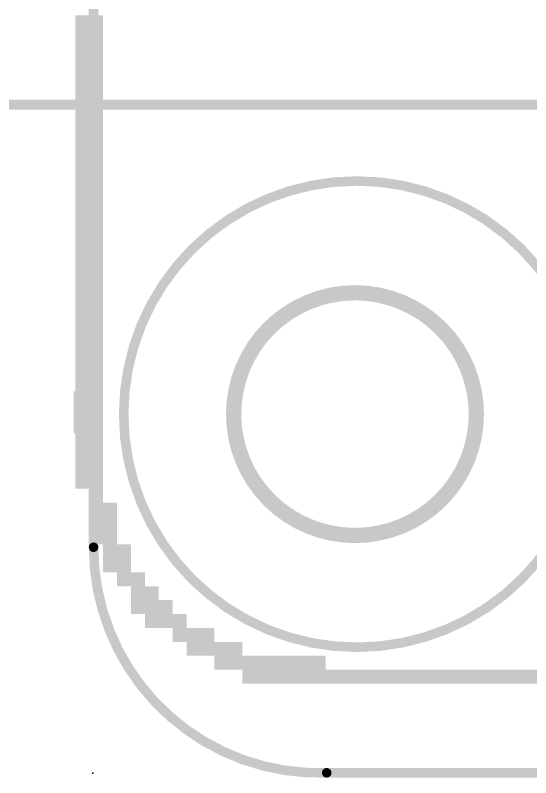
# Model space of a CAD drawing. Extents: x -29 to 79, y -27 to 74.
# Drawn here: x -7.38 to -0.52, y 13.91 to 24.05 of the extents above; entities that cross this region are included whole.
import ezdxf

# ---------------------------------------------------------------- set-up
doc = ezdxf.new("R2010")
doc.units = 0
for name, color, linetype in [('23', 53, 'CONTINUOUS'), ('47', 253, 'CONTINUOUS'), ('49', 183, 'CONTINUOUS')]:
    doc.layers.add(name, color=color, linetype=linetype)

# ---------------------------------------------------------------- blocks, each defined once
blk = doc.blocks.new('RECT')
blk.add_solid([(-0.5, -0.5), (0.5, -0.5), (-0.5, 0.5), (0.5, 0.5)])

msp = doc.modelspace()

# ---------------------------------------------------------------- linework, layer by layer
at = {"layer": '23'}
msp.add_point((-6.35, 13.97), dxfattribs=at)
at = {"layer": '47', "const_width": 0.13}
msp.add_lwpolyline([(0, 22.86), (-10.84, 22.86)], dxfattribs=at)
at = {"layer": '49', "const_width": 0.127}
for points in [[(-6.338, 68.1452), (-6.338, 16.9752)], [(-3.238, 13.9752), (55.662, 13.9752)]]:
    msp.add_lwpolyline(points, dxfattribs=at)
at = {"layer": '49'}
for points, const_width in [([(-2.838, 15.6452, 1), (-2.838, 21.8452, 1), (-2.838, 15.6452)], 0.127), ([(-2.862, 17.1315, 1), (-2.862, 20.359, 1), (-2.862, 17.1315)], 0.2032), ([(-6.338, 16.9752, 0.4237), (-3.238, 13.9752)], 0.127), ([(-6.3063, 16.9752, 1), (-6.3697, 16.9752)], 0.0635), ([(-6.3697, 16.9752, 1), (-6.3063, 16.9752)], 0.0635), ([(-3.238, 14.007, 1), (-3.238, 13.9435)], 0.0635), ([(-3.237, 13.9435, 1), (-3.239, 14.0069)], 0.0635)]:
    msp.add_lwpolyline(points, format="xyb", dxfattribs=dict(at, const_width=const_width))

# ---------------------------------------------------------------- block references
for p, xscale, yscale in [((-6.397, 23.9565), 0.3708, 0.1849), ((-6.397, 23.7715), 0.3708, 0.1852), ((-6.397, 23.5863), 0.3708, 0.1852), ((-6.397, 23.4011), 0.3708, 0.1852), ((-6.397, 23.216), 0.3708, 0.1852), ((-6.397, 23.0308), 0.3708, 0.1852), ((-6.397, 22.8456), 0.3708, 0.1852), ((-6.397, 22.6605), 0.3708, 0.1852), ((-6.397, 22.4753), 0.3708, 0.1852), ((-6.397, 22.2902), 0.3708, 0.1852), ((-6.397, 22.105), 0.3708, 0.1852), ((-6.397, 21.9198), 0.3708, 0.1852), ((-6.397, 21.7345), 0.3708, 0.1854), ((-6.397, 21.5494), 0.3708, 0.1849), ((-6.397, 21.3642), 0.3708, 0.1854), ((-6.397, 21.179), 0.3708, 0.1849), ((-6.397, 20.9939), 0.3708, 0.1854), ((-6.397, 20.8087), 0.3708, 0.1849), ((-6.397, 20.6237), 0.3708, 0.1852), ((-6.397, 20.4385), 0.3708, 0.1852), ((-6.397, 20.2533), 0.3708, 0.1852), ((-6.397, 20.0682), 0.3708, 0.1852), ((-6.397, 19.883), 0.3708, 0.1852), ((-6.397, 19.6977), 0.3708, 0.1854), ((-6.397, 19.5125), 0.3708, 0.1849), ((-6.397, 19.3274), 0.3708, 0.1854), ((-6.397, 19.1422), 0.3708, 0.1849), ((-6.4078, 18.7705), 0.3924, 0.5585), ((-6.397, 18.4017), 0.3708, 0.1852), ((-6.397, 18.2165), 0.3708, 0.1852), ((-6.397, 18.0313), 0.3708, 0.1852), ((-6.397, 17.8462), 0.3708, 0.1852), ((-6.3043, 17.661), 0.1854, 0.1852), ((-6.2116, 17.4758), 0.3708, 0.1852), ((-6.2116, 17.2905), 0.3708, 0.1854), ((-6.2116, 17.1054), 0.3708, 0.1849), ((-6.0262, 16.9202), 0.3708, 0.1854), ((-6.0262, 16.735), 0.3708, 0.1849), ((-5.8407, 16.55), 0.3708, 0.1852), ((-5.6566, 16.3648), 0.3683, 0.1852), ((-5.5639, 16.1797), 0.5537, 0.1852), ((-5.3784, 15.9945), 0.5537, 0.1852), ((-5.0089, 15.8093), 0.5563, 0.1852), ((-4.7308, 15.6242), 0.7417, 0.1852), ((-3.9903, 15.439), 1.4808, 0.1852), ((36.0058, 15.2537), 80.7314, 0.1854)]:
    msp.add_blockref('RECT', p, dxfattribs=dict(at, xscale=xscale, yscale=yscale))

doc.saveas('drawing.dxf')
